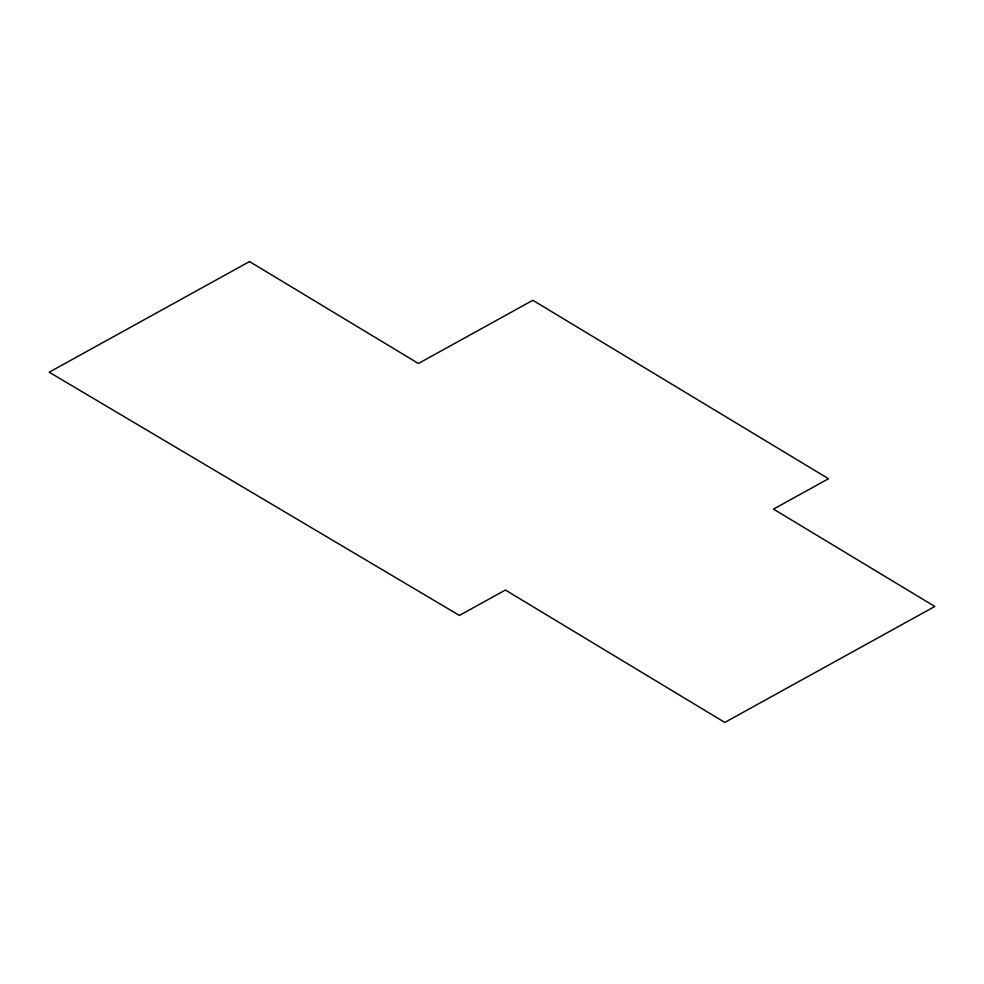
<?xml version="1.0" encoding="UTF-8"?>
<svg xmlns="http://www.w3.org/2000/svg" width="984" height="984" viewBox="0 0 984 984"><rect width="100%" height="100%" fill="white"/><g stroke="black" fill="none" stroke-linecap="round" stroke-linejoin="round"><path stroke-width="1.48" d="M249.518 261.56L49.2 372.198L459.417 615.443L505.419 590.031L724.79 722.441L934.8 606.464L773.498 509.109L828.491 478.728L532.836 300.292L418.409 363.49L249.518 261.56"/></g></svg>
